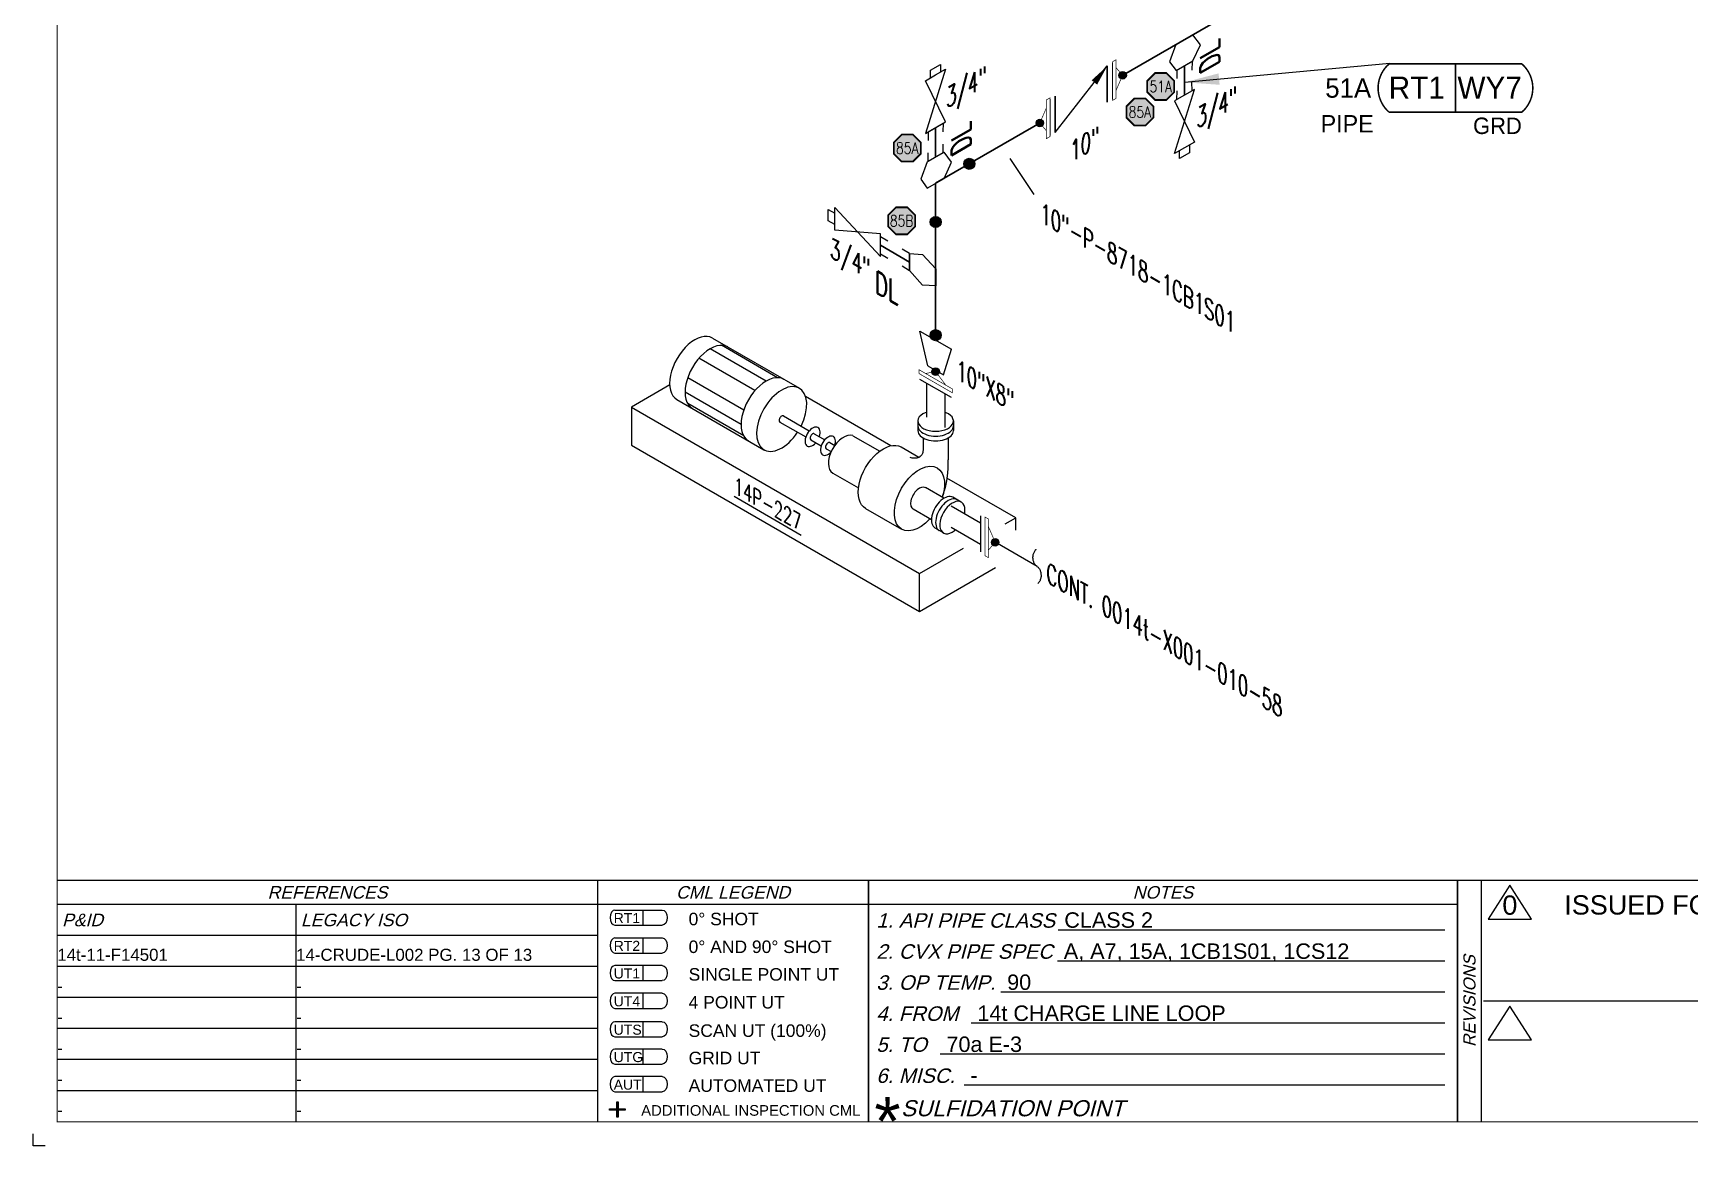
# Model space of a CAD drawing. Header units: inches. Extents: x 0.1 to 17.4, y 0.1 to 11.4.
# Drawn here: x 0.12 to 8.7, y 0.12 to 5.89 of the extents above; entities that cross this region are included whole.
import ezdxf
from ezdxf.enums import TextEntityAlignment as Align

# ---------------------------------------------------------------- set-up
doc = ezdxf.new("R2010")
doc.units = ezdxf.units.IN
doc.header["$MEASUREMENT"] = 0
doc.linetypes.add('HIDDEN2', pattern=[0.1875, 0.125, -0.0625])
for name, color, linetype in [('BORDER', 3, 'Continuous'), ('BORDERTEXT', 7, 'Continuous'), ('COMP', 1, 'Continuous'), ('Continuation', 7, 'Continuous'), ('DL', 20, 'Continuous'), ('FITTINGS', 4, 'Continuous'), ('PART_PCML', 7, 'Continuous'), ('PART_SelectedCML_RT', 132, 'Continuous'), ('PIPE-ANNO', 150, 'HIDDEN2'), ('TEXT', 7, 'Continuous'), ('UNAS.PIPE', 251, 'Continuous'), ('WELD POINTS', 41, 'Continuous')]:
    doc.layers.add(name, color=color, linetype=linetype)
doc.layers.add('PIPE', color=7, linetype='Continuous', lineweight=30)
doc.styles.add('CMLPAS', font='')
doc.styles.add('FEASStandard', font='arial.ttf')
doc.styles.add('ISO30', font='simplex.shx', dxfattribs={"width": 0.85, "oblique": 30, "height": 0.075})
doc.styles.add('PART_Standard', font='romans', dxfattribs={"width": 0.8, "height": 0.09})
doc.styles.add('Richmond', font='arial.ttf')
doc.styles.add('SIMPLEX', font='ROMANS')
doc.styles.get("Standard").update_dxf_attribs({"font": 'arial.ttf'})
doc.styles.get('CMLPAS').set_extended_font_data('Cordia New')
doc.dimstyles.get("Standard").update_dxf_attribs({"dimtxt": 0.18, "dimasz": 0.18, "dimexe": 0.18, "dimexo": 0.0625, "dimgap": 0.09, "dimtad": 0, "dimtih": 1, "dimtoh": 1, "dimdec": 4, "dimzin": 0, "dimdsep": 46, "dimtxsty": 'Standard', "dimcen": 0.09, "dimadec": 0, "dimazin": 0, "dimtfac": 1, "dimtdec": 4, "dimtofl": 0, "dimtmove": 0, "dimatfit": 3, "dimfxl": 1, "dimtolj": 1, "dimtzin": 0, "dimarcsym": 0})

# ---------------------------------------------------------------- blocks, each defined once
blk = doc.blocks.new('Border')
h = blk.add_hatch(color=256)
h.dxf.hatch_style = 1
h.paths.add_polyline_path([(3.147, 0.3168), (3.1101, 0.3168), (3.1101, 0.3097), (3.147, 0.3097), (3.147, 0.2728), (3.1542, 0.2728), (3.1542, 0.3097), (3.191, 0.3097), (3.191, 0.3168), (3.1542, 0.3168), (3.1542, 0.3537), (3.147, 0.3537)])
blk.add_line((5.4322, 1.2439), (7.435, 1.2439))
for points in [[(5.4296, 1.0829), (7.435, 1.0829)], [(5.1365, 0.9222), (7.435, 0.9222)], [(4.9824, 0.7615), (7.435, 0.7615)], [(4.8221, 0.6009), (7.435, 0.6009)], [(4.9467, 0.4404), (7.435, 0.4404)], [(3.147, 0.3168), (3.147, 0.3537), (3.1542, 0.3537), (3.1542, 0.3168)], [(3.147, 0.3097), (3.1101, 0.3097), (3.1101, 0.3168), (3.147, 0.3168)], [(3.1542, 0.3097), (3.1542, 0.2728), (3.147, 0.2728), (3.147, 0.3097)], [(3.1542, 0.3168), (3.191, 0.3168), (3.191, 0.3097), (3.1542, 0.3097)]]:
    blk.add_lwpolyline(points)
at = {"layer": 'BORDER'}
for p, q in [((7.625, 0.25), (7.625, 1.5)), ((7.5, 1.375), (0.25, 1.375)), ((1.4866, 0.25), (1.4866, 1.375)), ((1.4866, 1.2143), (0.25, 1.2143)), ((3.0482, 1.2143), (1.4866, 1.2143)), ((1.4866, 1.0536), (0.25, 1.0536)), ((3.0482, 1.0536), (1.4866, 1.0536)), ((1.4866, 0.8929), (0.25, 0.8929)), ((3.0482, 0.8929), (1.4866, 0.8929)), ((1.4866, 0.7321), (0.25, 0.7321)), ((3.0482, 0.7321), (1.4866, 0.7321)), ((1.4866, 0.5714), (0.25, 0.5714)), ((3.0482, 0.5714), (1.4866, 0.5714)), ((1.4866, 0.4107), (0.25, 0.4107)), ((3.0482, 0.4107), (1.4866, 0.4107))]:
    blk.add_line(p, q, dxfattribs=at)
at = {"layer": 'BORDER', "const_width": 0.005}
blk.add_lwpolyline([(0.25, 0.25), (17.25, 0.25), (17.25, 11.25), (0.25, 11.25)], close=True, dxfattribs=at)
at = {"layer": 'BORDER', "const_width": 0.00833}
for points in [[(17.25, 1.5), (0.25, 1.5)], [(3.0482, 0.25), (3.0482, 1.5)], [(4.45, 0.25), (4.45, 1.5)], [(7.5, 0.25), (7.5, 1.5)], [(7.6336, 0.875), (10.375, 0.875)]]:
    blk.add_lwpolyline(points, dxfattribs=at)
at = {"layer": 'BORDERTEXT', "color": 7, "linetype": 'Continuous'}
for p, q in [((3.1374, 1.346), (3.383, 1.346)), ((3.1374, 1.2673), (3.383, 1.2673)), ((3.1374, 1.2022), (3.383, 1.2022)), ((3.1374, 1.1235), (3.383, 1.1235))]:
    blk.add_line(p, q, dxfattribs=at)
at = {"layer": 'BORDERTEXT'}
for p, q in [((3.2829, 1.346), (3.2829, 1.2673)), ((3.2829, 1.2022), (3.2829, 1.1235)), ((3.2829, 1.0592), (3.2829, 0.9805)), ((3.2829, 1.0592), (3.2829, 0.9805)), ((3.2829, 0.9149), (3.2829, 0.8362)), ((3.2829, 0.9149), (3.2829, 0.8362)), ((3.2829, 0.768), (3.2829, 0.6893)), ((3.2829, 0.768), (3.2829, 0.6893)), ((3.2829, 0.6263), (3.2829, 0.5476)), ((3.2829, 0.6263), (3.2829, 0.5476)), ((3.2829, 0.4833), (3.2829, 0.4046)), ((3.2829, 0.4833), (3.2829, 0.4046))]:
    blk.add_line(p, q, dxfattribs=at)
at = {"layer": 'BORDERTEXT', "color": 7}
for p, q in [((3.383, 1.0592), (3.1374, 1.0592)), ((3.1374, 0.9805), (3.383, 0.9805)), ((3.383, 0.9149), (3.1374, 0.9149)), ((3.1374, 0.8362), (3.383, 0.8362)), ((3.383, 0.768), (3.1374, 0.768)), ((3.1374, 0.6893), (3.383, 0.6893)), ((3.383, 0.6263), (3.1374, 0.6263)), ((3.1374, 0.5476), (3.383, 0.5476)), ((3.383, 0.4833), (3.1374, 0.4833)), ((3.1374, 0.4046), (3.383, 0.4046))]:
    blk.add_line(p, q, dxfattribs=at)
at = {"layer": 'BORDERTEXT'}
for centre in [(3.1374, 1.3067), (3.1374, 1.1628), (3.1374, 1.0199), (3.1374, 0.8755), (3.1374, 0.7286), (3.1374, 0.5869), (3.1374, 0.444)]:
    blk.add_ellipse(centre, major_axis=(0, -0.0394), ratio=0.624439, start_param=3.141593, end_param=6.283185, dxfattribs=at)
at = {"layer": 'BORDERTEXT', "extrusion": (0, 0, -1)}
for centre in [(3.383, 1.3067), (3.383, 1.1628), (3.383, 1.0199), (3.383, 0.8755), (3.383, 0.7286), (3.383, 0.5869), (3.383, 0.444)]:
    blk.add_ellipse(centre, major_axis=(0, -0.0394), ratio=0.624439, start_param=3.141593, end_param=6.283185, dxfattribs=at)
at = {"layer": 'BORDERTEXT', "style": 'FEASStandard', "oblique": 15}
for s, p in [('REFERENCES', (1.6491, 1.4375)), ('CML LEGEND', (3.7491, 1.4375)), ('NOTES', (5.975, 1.4375))]:
    blk.add_text(s, height=0.065, dxfattribs=at).set_placement(p, align=Align.MIDDLE)
for s, p in [('P&ID', (0.275, 1.2946)), ('LEGACY ISO', (1.5116, 1.2946))]:
    blk.add_text(s, height=0.065, dxfattribs=at).set_placement(p, align=Align.MIDDLE_LEFT)
at = {"layer": 'BORDERTEXT', "style": 'FEASStandard'}
for s, height, p in [('RT1', 0.05184, (3.1313, 1.2785)), ('0%%D SHOT', 0.0648, (3.5191, 1.2673)), ('RT2', 0.05184, (3.1313, 1.1347)), ('0%%D AND 90%%D SHOT', 0.0648, (3.5191, 1.1235)), ('UT1', 0.05184, (3.1313, 0.9917)), ('SINGLE POINT UT', 0.0648, (3.5191, 0.9805)), ('UT4', 0.05184, (3.1313, 0.8474)), ('4 POINT UT', 0.0648, (3.5191, 0.8362)), ('UTS', 0.05184, (3.1313, 0.7005)), ('SCAN UT (100%%%)', 0.0648, (3.5191, 0.6893)), ('UTG', 0.05184, (3.1313, 0.5588)), ('GRID UT', 0.0648, (3.5191, 0.5476)), ('AUT', 0.05184, (3.1313, 0.4158)), ('AUTOMATED UT', 0.0648, (3.5191, 0.4046)), ('ADDITIONAL INSPECTION CML', 0.055, (3.2736, 0.281))]:
    blk.add_text(s, height=height, dxfattribs=at).set_placement(p)
at = {"layer": 'BORDERTEXT', "style": 'FEASStandard', "oblique": 15}
for s, height, p in [('1. API PIPE CLASS', 0.075, (4.4909, 1.2545)), ('2. CVX PIPE SPEC', 0.075, (4.4909, 1.0937)), ('3. OP TEMP.', 0.075, (4.4909, 0.933)), ('4. FROM ', 0.075, (4.4909, 0.7723)), ('5. TO ', 0.075, (4.4909, 0.6116)), ('6. MISC. ', 0.075, (4.4909, 0.4509)), ('SULFIDATION POINT', 0.083333, (4.6188, 0.2781))]:
    blk.add_text(s, height=height, dxfattribs=at).set_placement(p)
blk.add_text('REVISIONS', height=0.0625, rotation=90, dxfattribs=at).set_placement((7.5625, 0.875), align=Align.MIDDLE)
at = {"layer": 'BORDERTEXT', "insert": (4.4811, 0.3778), "char_height": 0.25, "attachment_point": 1, "style": 'FEASStandard'}
blk.add_mtext('*', dxfattribs=at)
blk = doc.blocks.new('BORDER TEXT')
at = {"layer": 'BORDERTEXT'}
for tag, p, height, style in [('API_PIPE_CLASS', (5.4645, 1.2542), 0.08, 'Richmond'), ('MATERIAL1', (12.263, 1.2111), 0.08, 'Richmond'), ('P&ID_#1', (0.25, 1.0831), 0.0625, 'FEASStandard'), ('LINE_#1', (1.4866, 1.0831), 0.0625, 'FEASStandard'), ('CVX_PIPE_SPEC', (5.4619, 1.0932), 0.08, 'Richmond'), ('MATERIAL2', (12.263, 1.0395), 0.08, 'Richmond'), ('P&ID_#2', (0.25, 0.9224), 0.0625, 'FEASStandard'), ('LINE_#2', (1.4866, 0.9224), 0.0625, 'FEASStandard'), ('OP_TEMP', (5.1687, 0.9325), 0.08, 'Richmond'), ('MATERIAL3', (12.263, 0.868), 0.08, 'Richmond'), ('P&ID_#3', (0.25, 0.7617), 0.0625, 'FEASStandard'), ('LINE_#3', (1.4866, 0.7617), 0.0625, 'FEASStandard'), ('FROM', (5.0146, 0.7718), 0.08, 'Richmond'), ('MATERIAL4', (12.263, 0.6965), 0.08, 'Richmond'), ('TO', (4.8543, 0.6112), 0.08, 'Richmond'), ('P&ID_#4', (0.25, 0.601), 0.0625, 'FEASStandard'), ('LINE_#4', (1.4866, 0.601), 0.0625, 'FEASStandard'), ('MATERIAL5', (12.263, 0.5249), 0.08, 'Richmond'), ('MISC', (4.9789, 0.4506), 0.08, 'Richmond'), ('P&ID_#5', (0.25, 0.4403), 0.0625, 'FEASStandard'), ('LINE_#5', (1.4866, 0.4403), 0.0625, 'FEASStandard'), ('INSULATION', (12.9278, 0.4142), 0.0625, 'FEASStandard'), ('P&ID_#6', (0.25, 0.2796), 0.0625, 'FEASStandard'), ('LINE_#6', (1.4866, 0.2796), 0.0625, 'FEASStandard'), ('PWHT', (12.9278, 0.2806), 0.0625, 'FEASStandard')]:
    blk.add_attdef(tag, p, '', height=height, dxfattribs=dict(at, style=style))
at = {"layer": 'BORDERTEXT', "style": 'FEASStandard'}
for tag, p in [('DR.BY', (11.075, 0.5625)), ('DR.BY_DATE', (11.95, 0.5625)), ('CHK_BY', (11.075, 0.3542)), ('CHK._BY_DATE', (11.95, 0.3542))]:
    blk.add_attdef(tag, text='', height=0.1, dxfattribs=at).set_placement(p, align=Align.MIDDLE_CENTER)
at = {"layer": 'BORDERTEXT', "style": 'PART_Standard', "width": 0.8}
for tag, p in [('PLANT_NUMBER', (13.9375, 0.3836)), ('SYSTEM_NUMBER', (14.8125, 0.3836)), ('CIRCUIT_NUMBER', (15.6875, 0.3836)), ('SHEET_NUMBER', (16.5, 0.3836)), ('REVISION', (17.0625, 0.3836))]:
    blk.add_attdef(tag, text='', height=0.15, dxfattribs=at).set_placement(p, align=Align.MIDDLE_CENTER)
blk = doc.blocks.new('Pmp-11b')
for p, q in [((-1.1556, 0.4293), (-0.7056, 0.1695)), ((-0.8775, 0.2066), (-1.1675, 0.3741)), ((-0.8194, 0.2243), (-1.1094, 0.3918)), ((-0.9356, 0.1573), (-1.2256, 0.3247)), ((-0.9937, 0.0566), (-1.2837, 0.2241)), ((-1.3394, 0.1111), (-0.8894, -0.1487)), ((-1.0074, -0.0184), (-1.2974, 0.1491)), ((-0.9937, -0.0775), (-1.2837, 0.0899)), ((-0.7883, 0.0263), (-0.6543, -0.051)), ((-0.0921, 0), (-0.0921, -0.05)), ((0.0921, 0), (0.0921, -0.05)), ((-0.8067, -0.0055), (-0.6727, -0.0828)), ((-0.6283, -0.066), (-0.5743, -0.0972)), ((-0.4286, -0.076), (-0.2897, -0.1562)), ((-0.6467, -0.0978), (-0.5927, -0.129)), ((-0.5667, -0.144), (-0.541, -0.1588)), ((-0.5483, -0.1122), (-0.5227, -0.127)), ((-0.1789, -0.1346), (-0.0864, -0.188)), ((-0.0645, -0.088), (-0.0645, -0.15)), ((0.0645, -0.088), (0.0645, -0.15)), ((-0.5326, -0.2698), (-0.3994, -0.3467)), ((0.0426, -0.4002), (-0.0533, -0.3448)), ((0.1327, -0.4202), (0.0894, -0.3952)), ((-0.3627, -0.4527), (-0.1761, -0.5605)), ((-0.0207, -0.5125), (-0.1166, -0.4572)), ((0.0405, -0.5798), (-0.0028, -0.5548))]:
    blk.add_line(p, q)
at = {"flags": 128}
for points in [[(-0.0645, -0.15), (-0.0657, -0.1574), (-0.067, -0.1635), (-0.0685, -0.1683), (-0.0701, -0.1721), (-0.0718, -0.1751), (-0.0735, -0.1774), (-0.0751, -0.1793), (-0.0768, -0.1808), (-0.0783, -0.1822), (-0.0798, -0.1834), (-0.0813, -0.1846), (-0.0827, -0.1857), (-0.0842, -0.1866), (-0.0856, -0.1875), (-0.0871, -0.1884), (-0.0887, -0.1891), (-0.0903, -0.1898), (-0.0921, -0.1904), (-0.0938, -0.191), (-0.0957, -0.1915), (-0.0976, -0.192), (-0.0995, -0.1923), (-0.1015, -0.1927), (-0.1035, -0.1929), (-0.1056, -0.1931), (-0.1078, -0.1933), (-0.1104, -0.1932), (-0.1134, -0.193), (-0.117, -0.1926), (-0.1213, -0.192), (-0.1265, -0.191), (-0.1326, -0.1897)], [(0.0645, -0.15), (0.0644, -0.1612), (0.0643, -0.1709), (0.0642, -0.1794), (0.0641, -0.1868), (0.064, -0.1933), (0.064, -0.1988), (0.0639, -0.2037), (0.0639, -0.2081), (0.0638, -0.212), (0.0638, -0.2156), (0.0638, -0.2188), (0.0637, -0.2219), (0.0637, -0.2249), (0.0636, -0.2278), (0.0636, -0.2307), (0.0635, -0.2337), (0.0634, -0.2368), (0.0633, -0.2401), (0.0631, -0.2434), (0.063, -0.2468), (0.0628, -0.2502), (0.0626, -0.2537), (0.0623, -0.257), (0.0621, -0.2604), (0.0619, -0.2636), (0.0616, -0.2668), (0.0613, -0.2699), (0.061, -0.2729), (0.0607, -0.2759), (0.0604, -0.2788), (0.06, -0.2817), (0.0597, -0.2846), (0.0593, -0.2874), (0.0589, -0.2902), (0.0585, -0.293), (0.0581, -0.2957), (0.0577, -0.2984), (0.0573, -0.301), (0.057, -0.3037), (0.0566, -0.3062), (0.0562, -0.3087), (0.0559, -0.3112), (0.0555, -0.3138), (0.0551, -0.3165), (0.0546, -0.3193), (0.054, -0.3224), (0.0534, -0.3258), (0.0526, -0.3295), (0.0516, -0.3337), (0.0505, -0.3383), (0.0491, -0.3437), (0.0475, -0.3499), (0.0455, -0.357), (0.0431, -0.3652), (0.0403, -0.3747), (0.037, -0.3855)]]:
    blk.add_lwpolyline(points, dxfattribs=at)
for centre, major_axis, start_param, end_param in [((-1.2475, 0.2702), (0.0919, 0.1591), 0, 3.141593), ((-1.1675, 0.2241), (0.0919, 0.1591), 0, 3.141593), ((-0.8775, 0.0566), (0.0919, 0.1591), 0, 3.141593), ((-0.7975, 0.0104), (0.0919, 0.1591), 4.812556, 10.895407), ((-0.7975, 0.0104), (0.0092, 0.0159), 0, 3.141593), ((0, 0), (-0.0921, 0), 4.98728, 10.720684), ((-0.6375, -0.0819), (0.0276, 0.0477), 5.052226, 10.655737), ((-0.6375, -0.0819), (0.0092, 0.0159), 0, 3.141593), ((-0.5575, -0.1281), (0.0276, 0.0477), 5.052226, 10.632643), ((-0.4775, -0.1743), (0.0551, 0.0955), 0.107078, 3.141593), ((0, -0.0251), (-0.0921, 0), 6.282049, 9.424778), ((0, -0.0501), (-0.0921, 0), 6.282049, 9.424778), ((-0.5575, -0.1281), (0.0092, 0.0159), 0, 3.141593), ((-0.0843, -0.4013), (0.0322, 0.0559), 6.283185, 9.424778), ((0.0433, -0.475), (0.0461, 0.0798), 6.283185, 9.424778), ((0.065, -0.4875), (0.0461, 0.0798), 6.283185, 9.424778), ((0.0866, -0.5), (0.0461, 0.0798), 4.987129, 10.720834)]:
    blk.add_ellipse(centre, major_axis=major_axis, ratio=0.57735, start_param=start_param, end_param=end_param)
at = {"extrusion": (0, 0, -1)}
for centre, start_param, end_param in [((-0.2708, -0.2937), 0, 3.141593), ((-0.0842, -0.4014), 5.07104, 10.637012)]:
    blk.add_ellipse(centre, major_axis=(-0.0919, -0.1591), ratio=0.57735, start_param=start_param, end_param=end_param, dxfattribs=at)
for p in [(0, 0), (0, 0), (0.0866, -0.5)]:
    blk.add_point(p)
blk = doc.blocks.new('AM9A04')
at = {"linetype": 'Continuous', "const_width": 0.01}
blk.add_lwpolyline([(0, -0.289), (0, 0.289), (-0.05, 0.318), (-0.05, -0.26)], close=True, dxfattribs=at)
at = {"const_width": 0.01}
blk.add_lwpolyline([(-0.05, -0.144), (-0.15, 0.087), (-0.05, 0.202)], dxfattribs=at)
blk = doc.blocks.new('4_FLANGE_WELD_SINGLE')
blk.add_wipeout([(0, 0), (0.01, -0.052), (-0.01, -0.0867), (0.01, -0.0867), (0.1101, 0.0867), (0.0901, 0.0867), (0.07, 0.052)]).dxf.layer = 'COMP'
at = {"layer": 'WELD POINTS'}
h = blk.add_hatch(color=256, dxfattribs=at)
h.dxf.hatch_style = 1
h.paths.add_polyline_path([(-0.0195, 0, 1), (0.0195, 0, 1)])
blk.add_circle((0, 0), 0.0195, dxfattribs=at)
at = {"layer": 'COMP', "xscale": -0.3466300616258731, "yscale": 0.3466300616258731, "zscale": 0.3466300616258731, "rotation": 150}
blk.add_blockref('AM9A04', (0.06, 0), dxfattribs=at)
blk = doc.blocks.new('1_BREAK-PIPE_PIPE_00')
at = {"color": 0, "linetype": 'ByBlock', "lineweight": -2}
for centre, major_axis in [((-0.03, 0.092), (0, -0.101)), ((0.03, -0.092), (0, 0.101))]:
    blk.add_ellipse(centre, major_axis=major_axis, ratio=0.711978, start_param=0.427466, end_param=3.141593, dxfattribs=at)
blk = doc.blocks.new('1_Cont_330')
at = {"layer": 'Continuation', "style": 'PART_Standard', "oblique": 330, "width": 0.8}
blk.add_attdef('CONT.', (0, 0), '', height=0.09, rotation=330, dxfattribs=at)
blk = doc.blocks.new('2_ELBOW_WELD_30')
at = {"linetype": 'ByBlock', "lineweight": -2}
h = blk.add_hatch(color=0, dxfattribs=at)
edge = h.paths.add_edge_path()
edge.add_arc((0.174, 0.1004), 0.0286, 0, 360)
h = blk.add_hatch(color=0, dxfattribs=at)
edge = h.paths.add_edge_path()
edge.add_arc((0, -0.2009), 0.0286, 0, 360)
at = {"color": 0, "linetype": 'ByBlock', "lineweight": -2}
for centre in [(0.174, 0.1004), (0, -0.2009)]:
    blk.add_circle(centre, 0.0286, dxfattribs=at)
blk = doc.blocks.new('O-let 1')
at = {"layer": 'FITTINGS', "linetype": 'ByBlock'}
for p, q in [((-0.0439, -0.0254), (0.0439, 0.0254)), ((0.0827, -0.0263), (0.0439, 0.0254)), ((-0.0439, -0.0254), (-0.0768, -0.1149)), ((0.0437, -0.1104), (0.0827, -0.0263)), ((-0.0768, -0.1149), (-0.0428, -0.1603)), ((-0.0428, -0.1603), (0.0437, -0.1104))]:
    blk.add_line(p, q, dxfattribs=at)
blk = doc.blocks.new('Bleeder Valve 3')
at = {"layer": 'FITTINGS', "linetype": 'ByBlock'}
for p, q in [((0.051, 0.3022), (-0.0515, -0.0297)), ((-0.0513, 0.2431), (-0.0002, 0.2727)), ((-0.0256, 0.2976), (0.0253, 0.3271)), ((-0.0256, 0.258), (-0.0256, 0.2976)), ((-0.0002, 0.2727), (0.051, 0.3022)), ((0.0253, 0.3271), (0.0253, 0.2874)), ((0.0515, 0.0297), (-0.0513, 0.2431)), ((-0.0515, -0.0297), (0.0515, 0.0297))]:
    blk.add_line(p, q, dxfattribs=at)
blk = doc.blocks.new('Bleeder 3')
at = {"layer": 'PIPE', "linetype": 'Continuous'}
blk.add_line((-0.0005, 0.1353), (-0.0005, 0.2878), dxfattribs=at)
for name, p in [('Bleeder Valve 3', (-0.0005, 0.2878)), ('O-let 1', (-0.0005, 0.1353))]:
    blk.add_blockref(name, p)
blk = doc.blocks.new('2_SOCKET_SINGLE_30')
at = {"color": 0, "linetype": 'ByBlock', "lineweight": -2}
for p, q in [((0, 0.063), (0.054, 0.094)), ((0, 0.063), (0, -0.063)), ((0, -0.063), (0.054, -0.031))]:
    blk.add_line(p, q, dxfattribs=at)
blk = doc.blocks.new('DL_Vert_330')
at = {"layer": 'DL', "style": 'ISO30', "oblique": 330, "width": 0.85}
blk.add_text('DL', height=0.1, rotation=90, dxfattribs=at).set_placement((0, 0))
blk = doc.blocks.new('1_Text_30')
at = {"layer": 'TEXT', "style": 'PART_Standard', "oblique": 30, "width": 0.8}
blk.add_attdef('TEXT', (0, 0), '', height=0.09, rotation=30, dxfattribs=at)
blk = doc.blocks.new('3_VALVE_FLANGE_CHECK_30')
at = {"color": 0, "linetype": 'ByBlock', "lineweight": -2}
blk.add_wipeout([(0.1624, 0.1875), (-0.1624, 0), (-0.1624, -0.1875), (0.1624, 0)], dxfattribs=at)
for p, q in [((-0.1353, -0.1719), (0.1353, 0.1719)), ((0.1353, -0.0156), (0.1353, 0.1719)), ((0.1353, 0.1719), (0.1353, -0.0156)), ((0.1624, 0.1875), (0.1624, 0)), ((-0.1624, 0), (-0.1624, -0.1875)), ((-0.1353, -0.1719), (-0.1353, 0.0156)), ((-0.1353, 0.0156), (-0.1353, -0.1719))]:
    blk.add_line(p, q, dxfattribs=at)
blk.add_solid([(0.0541, 0.0979), (0.1353, 0.1719), (0.0825, 0.0756)], dxfattribs=at)
blk = doc.blocks.new('2_REDUCER_THREAD_CONCENTRIC_30')
at = {"color": 0, "linetype": 'ByBlock', "lineweight": -2}
blk.add_wipeout([(0.0677, 0.0859), (-0.0677, 0.0547), (-0.0677, -0.1328), (0.0677, -0.0078)], dxfattribs=at)
for p, q in [((0.0677, 0.0859), (-0.0677, 0.0547)), ((0.0677, -0.0078), (0.0677, 0.0859)), ((-0.0677, -0.1328), (-0.0677, 0.0547)), ((0.0677, -0.0078), (-0.0677, -0.1328))]:
    blk.add_line(p, q, dxfattribs=at)
blk = doc.blocks.new('2_WELD_SINGLE_00')
at = {"linetype": 'ByBlock', "lineweight": -2}
h = blk.add_hatch(color=0, dxfattribs=at)
edge = h.paths.add_edge_path()
edge.add_arc((0, 0), 0.0286, 0, 360)
at = {"color": 0, "linetype": 'ByBlock', "lineweight": -2}
blk.add_circle((0, 0), 0.0286, dxfattribs=at)
blk = doc.blocks.new('1_Text_330')
at = {"layer": 'TEXT', "style": 'PART_Standard', "oblique": 330, "width": 0.8}
blk.add_attdef('3/4"', (0, 0), '', height=0.09, rotation=330, dxfattribs=at)
blk = doc.blocks.new('DL_330')
at = {"layer": 'DL', "style": 'ISO30', "oblique": 330, "width": 0.85}
blk.add_text('DL', height=0.1, rotation=330, dxfattribs=at).set_placement((0, 0), align=Align.MIDDLE_CENTER)
blk = doc.blocks.new('O-let 4')
at = {"layer": 'FITTINGS', "linetype": 'ByBlock'}
for p, q in [((-0.1013, 0.0417), (-0.0338, 0.0377)), ((-0.1013, -0.0457), (-0.1013, 0.0417)), ((-0.0338, 0.0377), (0.0338, -0.0377)), ((-0.0338, -0.1212), (-0.1013, -0.0457)), ((0.0338, -0.0377), (0.0338, -0.1251)), ((0.0338, -0.1251), (-0.0338, -0.1212))]:
    blk.add_line(p, q, dxfattribs=at)
blk = doc.blocks.new('Bleeder Valve 6')
at = {"layer": 'FITTINGS', "linetype": 'ByBlock'}
for p, q in [((-0.2706, 0.1266), (-0.2706, 0.1855)), ((-0.2706, 0.1855), (-0.2362, 0.1656)), ((-0.2362, 0.1362), (-0.2362, 0.1953)), ((-0.2362, 0.1953), (0, -0.0594)), ((-0.2362, 0.1068), (-0.2706, 0.1266)), ((-0.2362, 0.0771), (-0.2362, 0.1362)), ((0, 0.0594), (-0.2362, 0.0771)), ((0, -0.0594), (0, 0.0594))]:
    blk.add_line(p, q, dxfattribs=at)
blk = doc.blocks.new('Bleeder Valve 1')
at = {"layer": 'FITTINGS', "linetype": 'ByBlock'}
for p, q in [((0.0515, 0.0297), (-0.0515, -0.0297)), ((-0.051, -0.3022), (0.0515, 0.0297)), ((-0.0515, -0.0297), (0.0513, -0.2431)), ((0.0513, -0.2431), (0.0002, -0.2727)), ((0.0002, -0.2727), (-0.051, -0.3022)), ((-0.0253, -0.3271), (-0.0253, -0.2874)), ((0.0256, -0.2976), (-0.0253, -0.3271)), ((0.0256, -0.258), (0.0256, -0.2976))]:
    blk.add_line(p, q, dxfattribs=at)
blk = doc.blocks.new('Bleeder 1')
at = {"layer": 'PIPE', "linetype": 'Continuous'}
blk.add_line((0.0005, -0.1353), (0.0005, -0.2878), dxfattribs=at)
for name, p in [('O-let 1', (0, 0)), ('Bleeder Valve 1', (0.0005, -0.2878))]:
    blk.add_blockref(name, p)
blk = doc.blocks.new('PART_PCML')
blk.add_hatch(color=0).paths.add_polyline_path([(-0.0699, -0.029), (-0.029, -0.0699), (0.029, -0.0699), (0.0699, -0.029), (0.0699, 0.029), (0.029, 0.0699), (-0.029, 0.0699), (-0.0699, 0.029)])
at = {"color": 7, "const_width": 0.009}
blk.add_lwpolyline([(-0.0699, 0.029), (-0.029, 0.0699), (0.029, 0.0699), (0.0699, 0.029), (0.0699, -0.029), (0.029, -0.0699), (-0.029, -0.0699), (-0.0699, -0.029), (-0.0699, 0.029), (-0.029, 0.0699)], dxfattribs=at)
at = {"color": 18, "true_color": 0x000000}
blk.add_lwpolyline([(-0.029, 0.0699), (-0.0699, 0.029), (-0.0699, -0.029), (-0.029, -0.0699), (0.029, -0.0699), (0.0699, -0.029), (0.0699, 0.029), (0.029, 0.0699)], close=True, dxfattribs=at)
at = {"color": 7, "true_color": 0xffffff, "style": 'SIMPLEX', "width": 0.8, "flags": 1}
for tag, p in [('CIRCUIT', (-0.0939, 0.0889)), ('DM', (-0.0527, -0.1332)), ('TYPE', (-0.0749, -0.2043))]:
    blk.add_attdef(tag, p, '', height=0.0586, dxfattribs=at)
at = {"color": 7, "true_color": 0xffffff, "style": 'SIMPLEX', "width": 0.8}
blk.add_attdef('DMDISP', text='', height=0.0586, dxfattribs=at).set_placement((0, 0), align=Align.MIDDLE_CENTER)
blk = doc.blocks.new('CMLPAS')
at = {"const_width": 0.008}
blk.add_lwpolyline([(0.0625, 0.125, 0.454441), (0.0625, -0.125), (0.75, -0.125, 0.454441), (0.75, 0.125)], format="xyb", close=True, dxfattribs=at)
blk.add_lwpolyline([(0.4063, -0.125), (0.4063, 0.125)], dxfattribs=at)
at = {"style": 'CMLPAS', "flags": 1}
for tag, p in [('STATE', (0.75, 0.6229)), ('DL', (0.75, 0.4817)), ('CIRCUIT', (0.75, 0.3405)), ('SUBSINTERVAL(MONTHS)', (-0.0251, -0.3355)), ('OLD_ID', (0.75, -0.3366)), ('OLD_NDE', (0.75, -0.4778)), ('OLD_ENTY', (0.7411, -0.6357)), ('SIZE', (0.7473, -0.7611)), ('SPEC', (0.7473, -0.9022)), ('JUSTIFY', (0.7473, -1.0434)), ('COMMENTS', (0.7473, -1.1846)), ('OLD_ASSET', (0.75, -1.3262)), ('SCHED', (0.7371, -1.4689)), ('NOM_THICK', (0.7521, -1.6102)), ('CORR_ALLOW', (0.763, -1.7453)), ('TML_STATUS', (0.7723, -1.8777)), ('FLOW_ORDER', (0.7785, -2.1301))]:
    blk.add_attdef(tag, text='', height=0.1, dxfattribs=at).set_placement(p, align=Align.MIDDLE_RIGHT)
at = {"style": 'CMLPAS'}
for tag, height, p in [('CHILD', 0.25, (0.75, 0.269)), ('###', 0.115, (0.75, 0.002)), ('ACCESS', 0.085, (0.75, -0.1954))]:
    blk.add_attdef(tag, text='', height=height, dxfattribs=at).set_placement(p, align=Align.MIDDLE_RIGHT)
at = {"color": 152, "style": 'CMLPAS'}
for tag, height, p in [('SPECIAL', 0.085, (0.4055, 0.1897)), ('DM-TYPE', 0.1, (-0.03, 0)), ('COMP', 0.09, (-0.0174, -0.185))]:
    blk.add_attdef(tag, text='', height=height, dxfattribs=at).set_placement(p, align=Align.MIDDLE_RIGHT)
at = {"style": 'CMLPAS'}
blk.add_attdef('NDE', text='', height=0.115, dxfattribs=at).set_placement((0.206, 0.002), align=Align.MIDDLE_CENTER)

msp = doc.modelspace()

# ---------------------------------------------------------------- linework, layer by layer
for p, q in [((0.125, 0.125), (0.125, 0.1875)), ((0.1875, 0.125), (0.125, 0.125))]:
    msp.add_line(p, q)
at = {"layer": 'BORDERTEXT'}
for points in [[(7.7717, 1.474), (7.6588, 1.2984), (7.8845, 1.2984)], [(7.7717, 0.849), (7.6588, 0.6734), (7.8845, 0.6734)]]:
    msp.add_lwpolyline(points, close=True, dxfattribs=at)
at = {"layer": 'PIPE'}
msp.add_line((4.7984, 5.1094), (11.3851, 8.9122), dxfattribs=at)
at = {"layer": 'PIPE', "linetype": 'Continuous'}
msp.add_line((4.6634, 4.7012), (4.5121, 4.7885), dxfattribs=at)
at = {"layer": 'UNAS.PIPE'}
for p, q in [((5.1833, 5.2367), (5.3066, 5.0501)), ((3.4213, 4.0647), (3.2227, 3.9501)), ((3.2227, 3.9501), (3.2227, 3.7532)), ((3.2227, 3.9501), (4.7146, 3.0887)), ((4.5664, 3.7501), (4.1249, 4.005)), ((3.2227, 3.7532), (4.7146, 2.8918)), ((5.2133, 3.3766), (4.8566, 3.5826)), ((5.1588, 3.3452), (5.2133, 3.3766)), ((5.2133, 3.3137), (5.2133, 3.3766)), ((4.7146, 3.0887), (4.9423, 3.2202)), ((4.7146, 2.8918), (5.1091, 3.1196)), ((4.7146, 2.8918), (4.7146, 3.0887))]:
    msp.add_line(p, q, dxfattribs=at)

# ---------------------------------------------------------------- block references
at = {"layer": 'BORDER'}
msp.add_blockref('Border', (0, 0), dxfattribs=at)
at = {"layer": 'BORDERTEXT'}
ref = msp.add_blockref('BORDER TEXT', (0, 0), dxfattribs=at)
ref.add_attrib('MISC', '-', (4.9789, 0.4506), dxfattribs={"height": 0.08, "style": 'Richmond'})
ref.add_attrib('TO', '70a E-3', (4.8543, 0.6112), dxfattribs={"height": 0.08, "style": 'Richmond'})
ref.add_attrib('FROM', '14t CHARGE LINE LOOP', (5.0146, 0.7718), dxfattribs={"height": 0.08, "style": 'Richmond'})
ref.add_attrib('OP_TEMP', '90', (5.1687, 0.9325), dxfattribs={"height": 0.08, "style": 'Richmond'})
ref.add_attrib('CVX_PIPE_SPEC', 'A, A7, 15A, 1CB1S01, 1CS12', (5.4619, 1.0932), dxfattribs={"height": 0.08, "style": 'Richmond'})
ref.add_attrib('API_PIPE_CLASS', 'CLASS 2', (5.4645, 1.2542), dxfattribs={"height": 0.08, "style": 'Richmond'})
ref.add_attrib('LINE_#6', '-', (1.4866, 0.2796), dxfattribs={"height": 0.0625, "style": 'FEASStandard'})
ref.add_attrib('LINE_#5', '-', (1.4866, 0.4403), dxfattribs={"height": 0.0625, "style": 'FEASStandard'})
ref.add_attrib('LINE_#4', '-', (1.4866, 0.601), dxfattribs={"height": 0.0625, "style": 'FEASStandard'})
ref.add_attrib('LINE_#3', '-', (1.4866, 0.7617), dxfattribs={"height": 0.0625, "style": 'FEASStandard'})
ref.add_attrib('LINE_#2', '-', (1.4866, 0.9224), dxfattribs={"height": 0.0625, "style": 'FEASStandard'})
ref.add_attrib('LINE_#1', '14-CRUDE-L002 PG. 13 OF 13', (1.4866, 1.0831), dxfattribs={"height": 0.0625, "style": 'FEASStandard'})
ref.add_attrib('P&ID_#6', '-', (0.25, 0.2796), dxfattribs={"height": 0.0625, "style": 'FEASStandard'})
ref.add_attrib('P&ID_#5', '-', (0.25, 0.4403), dxfattribs={"height": 0.0625, "style": 'FEASStandard'})
ref.add_attrib('P&ID_#4', '-', (0.25, 0.601), dxfattribs={"height": 0.0625, "style": 'FEASStandard'})
ref.add_attrib('P&ID_#3', '-', (0.25, 0.7617), dxfattribs={"height": 0.0625, "style": 'FEASStandard'})
ref.add_attrib('P&ID_#2', '-', (0.25, 0.9224), dxfattribs={"height": 0.0625, "style": 'FEASStandard'})
ref.add_attrib('P&ID_#1', '14t-11-F14501', (0.25, 1.0831), dxfattribs={"height": 0.0625, "style": 'FEASStandard'})
at = {"layer": 'DL'}
for name, p in [('DL_Vert_330', (6.2682, 5.7233)), ('DL_Vert_330', (4.9806, 5.2964)), ('DL_330', (4.5703, 4.5542))]:
    msp.add_blockref(name, p, dxfattribs=at)
at = {"layer": 'FITTINGS'}
for name, p in [('Bleeder 1', (6.0864, 5.8529)), ('Bleeder 3', (4.7984, 5.1094)), ('Bleeder Valve 6', (4.5121, 4.7885)), ('O-let 4', (4.7647, 4.7032))]:
    msp.add_blockref(name, p, dxfattribs=at)
for p, xscale, yscale, zscale, rotation in [((6.0869, 5.7176), -0.713168504377533, 0.713168504377533, 0.713168504377533, 119.9952760451079), ((6.0869, 5.5652), -0.7131685043775329, 0.7131685043775329, 0.7131685043775329, 299.9952760451079), ((4.798, 5.3971), -0.713168504377533, 0.713168504377533, 0.713168504377533, 119.9952760451079), ((4.798, 5.2447), -0.7131685043775329, 0.7131685043775329, 0.7131685043775329, 299.9952760451079), ((4.5121, 4.7885), -0.713168504377533, 0.713168504377533, 0.713168504377533, 179.995276045108), ((4.6634, 4.7012), -0.7131685043775329, 0.7131685043775328, 0.7131685043775329, 359.995276045108)]:
    msp.add_blockref('2_SOCKET_SINGLE_30', p, dxfattribs=dict(at, xscale=xscale, yscale=yscale, zscale=zscale, rotation=rotation))
at = {"layer": 'PART_PCML', "color": 13}
for p, values in [((4.6514, 5.2911), {'DMDISP': '85A'}), ((4.6223, 4.9147), {'DMDISP': '85B'})]:
    msp.add_blockref('PART_PCML', p, dxfattribs=at).add_auto_attribs(values)
at = {"layer": 'PART_SelectedCML_RT'}
msp.add_blockref('CMLPAS', (7.0837, 5.6021), dxfattribs=at).add_auto_attribs({'###': 'WY7', 'NDE': 'RT1', 'DM-TYPE': '51A', 'COMP': 'PIPE', 'ACCESS': 'GRD'})
at = {"layer": 'PIPE'}
ref = msp.add_blockref('1_Cont_330', (5.3944, 3.0841), dxfattribs=at)
ref.add_attrib('CONT.', 'CONT. 0014t-X001-010-58', dxfattribs={"layer": 'Continuation', "height": 0.09, "rotation": 330, "style": 'PART_Standard', "oblique": 330, "width": 0.8}).set_placement((5.3944, 3.0841), align=Align.MIDDLE_LEFT)
at = {"layer": 'PIPE-ANNO', "xscale": -0.5000000000000001, "yscale": 0.5, "zscale": 0.5}
msp.add_blockref('1_BREAK-PIPE_PIPE_00', (5.3232, 3.1253), dxfattribs=at)
at = {"layer": 'TEXT'}
for name, p, values in [('1_Text_30', (4.8534, 5.4952), {'TEXT': '3/4"'}), ('1_Text_30', (6.1504, 5.3912), {'TEXT': '3/4"'}), ('1_Text_330', (5.3409, 4.9089), {'3/4"': '10"-P-8718-1CB1S01'}), ('1_Text_330', (4.2517, 4.7277), {'3/4"': '3/4"'})]:
    msp.add_blockref(name, p, dxfattribs=at).add_auto_attribs(values)
at = {"layer": 'UNAS.PIPE', "ltscale": 0.5}
msp.add_blockref('Pmp-11b', (4.7984, 3.8782), dxfattribs=at)
at = {"layer": 'WELD POINTS'}
msp.add_blockref('2_ELBOW_WELD_30', (4.7984, 5.1094), dxfattribs=at)

# ---------------------------------------------------------------- texts
at = {"layer": 'BORDERTEXT', "style": 'FEASStandard'}
msp.add_text('ISSUED FOR FEAS PROJECT', height=0.1, dxfattribs=at).set_placement((9.0276, 1.3726), align=Align.MIDDLE_CENTER)
msp.add_attdef('0', text='', height=0.1, dxfattribs=at).set_placement((7.7717, 1.3716), align=Align.MIDDLE_CENTER)
at = {"layer": 'UNAS.PIPE', "style": 'ISO30', "oblique": 330, "width": 0.85}
msp.add_text('%%U14P-227', height=0.075, rotation=330, dxfattribs=at).set_placement((3.7549, 3.5058))

# ---------------------------------------------------------------- leaders
at = {"layer": 'PART_SelectedCML_RT'}
msp.add_leader([(6.0869, 5.6318), (7.1499, 5.7307)], dimstyle='Standard', dxfattribs=at)

# ---------------------------------------------------------------- next in the draw order: block references
at = {"layer": 'FITTINGS'}
msp.add_blockref('3_VALVE_FLANGE_CHECK_30', (5.552, 5.5444), dxfattribs=at)

# ---------------------------------------------------------------- next in the draw order: wipeouts: each hides what was drawn before it
for points, layer in [([(4.7509, 3.8987), (4.846, 3.8438), (4.846, 4.0195), (4.8796, 4.0001), (4.8796, 4.0272), (4.7173, 4.1209), (4.7173, 4.0939), (4.7509, 4.0745)], 'FITTINGS'), ([(4.879, 3.3268), (4.879, 3.4367), (5.0312, 3.3488), (5.0312, 3.3876), (5.0547, 3.374), (5.0547, 3.1865), (5.0312, 3.2001), (5.0312, 3.2389)], 'UNAS.PIPE')]:
    msp.add_wipeout(points).dxf.layer = layer

# ---------------------------------------------------------------- next in the draw order: linework, layer by layer
at = {"layer": 'PIPE'}
msp.add_line((4.7984, 4.1341), (4.7984, 5.1094), dxfattribs=at)
at = {"layer": 'UNAS.PIPE', "linetype": 'ByBlock', "lineweight": -2}
for p, q in [((4.8796, 4.0001), (4.7173, 4.0939)), ((4.7509, 4.0745), (4.7509, 3.8987)), ((4.846, 4.0195), (4.846, 3.8438)), ((5.0312, 3.3488), (4.879, 3.4367)), ((5.0312, 3.3876), (5.0312, 3.2001)), ((5.0547, 3.374), (5.0547, 3.1865)), ((5.0312, 3.2389), (4.879, 3.3268))]:
    msp.add_line(p, q, dxfattribs=at)

# ---------------------------------------------------------------- next in the draw order: block references
for p, rotation in [((5.7664, 5.6682), 209.9999999999999), ((5.3377, 5.4207), 29.99999999999998)]:
    msp.add_blockref('4_FLANGE_WELD_SINGLE', p, dxfattribs=dict(rotation=rotation))

# ---------------------------------------------------------------- next in the draw order: block references
at = {"layer": 'FITTINGS', "xscale": -1, "yscale": -1, "rotation": 59.99999999999994}
msp.add_blockref('2_REDUCER_THREAD_CONCENTRIC_30', (4.7984, 4.219), dxfattribs=at)
at = {"layer": 'PART_PCML', "color": 96}
msp.add_blockref('PART_PCML', (5.9641, 5.61), dxfattribs=at).add_auto_attribs({'DMDISP': '51A'})
at = {"layer": 'PART_PCML', "color": 13}
msp.add_blockref('PART_PCML', (5.856, 5.4781), dxfattribs=at).add_auto_attribs({'DMDISP': '85A'})
at = {"layer": 'TEXT'}
msp.add_blockref('1_Text_30', (5.4959, 5.2173), dxfattribs=at).add_auto_attribs({'TEXT': '10"'})

# ---------------------------------------------------------------- next in the draw order: wipeouts: each hides what was drawn before it
msp.add_wipeout([(5.1066, 3.2503), (5.072, 3.2103), (5.072, 3.1702), (5.0547, 3.1802), (5.0547, 3.3804), (5.072, 3.3704), (5.072, 3.3303)]).dxf.layer = 'UNAS.PIPE'

# ---------------------------------------------------------------- next in the draw order: hatches: boundary and pattern name
at = {"layer": 'UNAS.PIPE'}
h = msp.add_hatch(color=256, dxfattribs=at)
h.dxf.hatch_style = 1
h.paths.add_polyline_path([(5.0871, 3.2503, 1), (5.1261, 3.2503, 1)])

# ---------------------------------------------------------------- next in the draw order: linework, layer by layer
msp.add_line((5.3232, 3.1253), (5.1066, 3.2503), dxfattribs=at)
at = {"layer": 'UNAS.PIPE', "linetype": 'Continuous', "const_width": 0.00347}
msp.add_lwpolyline([(5.0547, 3.3804), (5.0547, 3.1802), (5.072, 3.1702), (5.072, 3.3704)], close=True, dxfattribs=at)
at = {"layer": 'UNAS.PIPE', "const_width": 0.00347}
msp.add_lwpolyline([(5.072, 3.3303), (5.1066, 3.2503), (5.072, 3.2103)], dxfattribs=at)
at = {"layer": 'UNAS.PIPE'}
msp.add_circle((5.1066, 3.2503), 0.0195, dxfattribs=at)

# ---------------------------------------------------------------- next in the draw order: block references
at = {"layer": 'PIPE', "rotation": 270}
msp.add_blockref('4_FLANGE_WELD_SINGLE', (4.7984, 4.1341), dxfattribs=at)
at = {"layer": 'WELD POINTS'}
msp.add_blockref('2_WELD_SINGLE_00', (4.7984, 4.3226), dxfattribs=at)

# ---------------------------------------------------------------- next in the draw order: block references
msp.add_blockref('1_Text_330', (4.9058, 4.0962)).add_auto_attribs({'3/4"': '10"X8"'})

doc.saveas('drawing.dxf')
